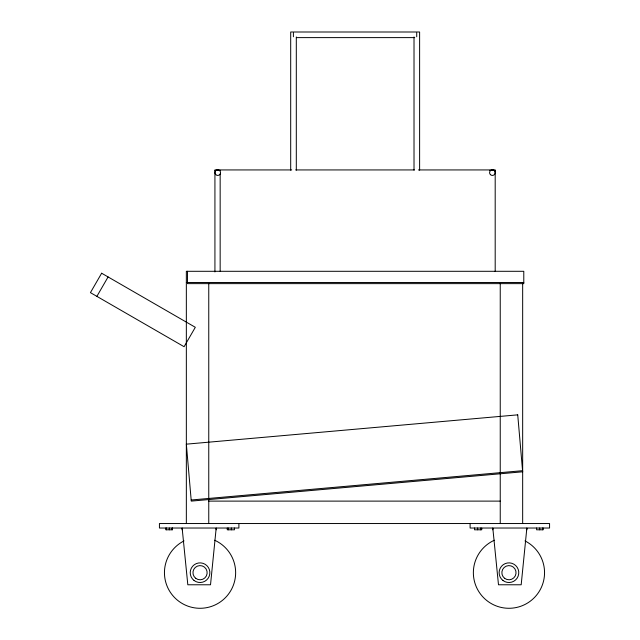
<?xml version="1.0" encoding="UTF-8"?>
<svg xmlns="http://www.w3.org/2000/svg" width="640" height="640" viewBox="0 0 640 640"><rect width="100%" height="100%" fill="white"/><g stroke="black" fill="none" stroke-linecap="round" stroke-linejoin="round"><path stroke-width="0.96" d="M96.88 296.36L108.088 276.944M191.176 500L522.56 470.688M296.384 37.608L414.728 37.608M291.728 169.936L214.928 169.936L214.928 271.944M295.72 169.936L414.408 169.936M418.392 169.936L495.192 169.936L495.192 271.592M214.928 170.4L220.536 170.4M489.592 170.4L495.192 170.4M186.344 282.504L523.784 282.504M208.76 501.112L500.24 501.112M543.088 528.024L543.088 529.8L536.592 529.8L536.592 528.024M542.76 528.024L542.76 529.8M539.68 528.024L539.68 529.8M526.864 529.8L526.864 528.024L521.184 584.776L498.488 584.776L492.808 528.024L492.808 529.8M522.664 283.264L522.664 523.536M500.24 283.504L500.24 523.536M481.744 528.024L481.744 529.8L474.544 529.8L474.544 528.024M480.712 528.024L480.712 529.8M477.632 528.024L477.632 529.8M470.104 523.536L470.104 528.024L549.568 528.024L549.568 523.536L159.432 523.536L159.432 528.024L238.896 528.024L238.896 523.536M419.616 170.144L419.616 32L290.696 32L290.696 170.144M416.72 32.824L416.72 36.784M414.016 36.968L414.016 170.144M296.304 36.968L296.304 170.144M293.4 32.824L293.4 36.784M234.456 528.024L234.456 529.8L227.264 529.8L227.264 528.024M231.368 528.024L231.368 529.8M228.288 528.024L228.288 529.8M220.16 174.112L220.16 271.24M216.192 529.8L216.192 528.024L210.52 584.776L187.816 584.776L182.136 528.024L182.136 529.8M208.76 283.504L208.76 523.536M187.464 271.296L187.464 283.632L523.784 283.632L523.784 271.296L186.344 271.296L186.344 523.536M172.408 528.024L172.408 529.8L165.912 529.8L165.912 528.024M172.08 528.024L172.08 529.8M169.328 528.024L169.328 529.8M166.24 528.024L166.24 529.8M524.984 540.912A35.592 35.592 0 0 1 536.304 595.472A35.592 35.592 0 0 1 480.608 594.216A35.592 35.592 0 0 1 494.36 540.232M214.64 540.232A35.592 35.592 0 0 1 228.4 594.216A35.592 35.592 0 0 1 172.696 595.472A35.592 35.592 0 0 1 184.016 540.912M101.648 273.224L90.432 292.64L184.096 346.712L195.312 327.296L101.648 273.224M517.728 414.848L186.344 444.16L191.272 501.112L522.664 471.8L517.728 414.848M490.408 174.624A2.8 2.8 0 0 0 495.096 173.368A2.8 2.8 0 0 0 491.664 169.936A2.8 2.8 0 0 0 490.408 174.624M215.752 174.624A2.8 2.8 0 0 0 220.44 173.368A2.8 2.8 0 0 0 217.008 169.936A2.8 2.8 0 0 0 215.752 174.624M504.656 578.336A7.088 7.088 0 0 0 515.984 573.592A7.088 7.088 0 0 0 506.216 566.152A7.088 7.088 0 0 0 504.656 578.336M195.712 578.304A7.088 7.088 0 0 0 207.08 573.648A7.088 7.088 0 0 0 197.36 566.128A7.088 7.088 0 0 0 195.712 578.304M194.04 580.464A9.816 9.816 0 0 0 209.776 574.008A9.816 9.816 0 0 0 196.328 563.608A9.816 9.816 0 0 0 194.04 580.464M503 580.504A9.816 9.816 0 0 0 518.696 573.936A9.816 9.816 0 0 0 505.16 563.632A9.816 9.816 0 0 0 503 580.504"/></g></svg>
